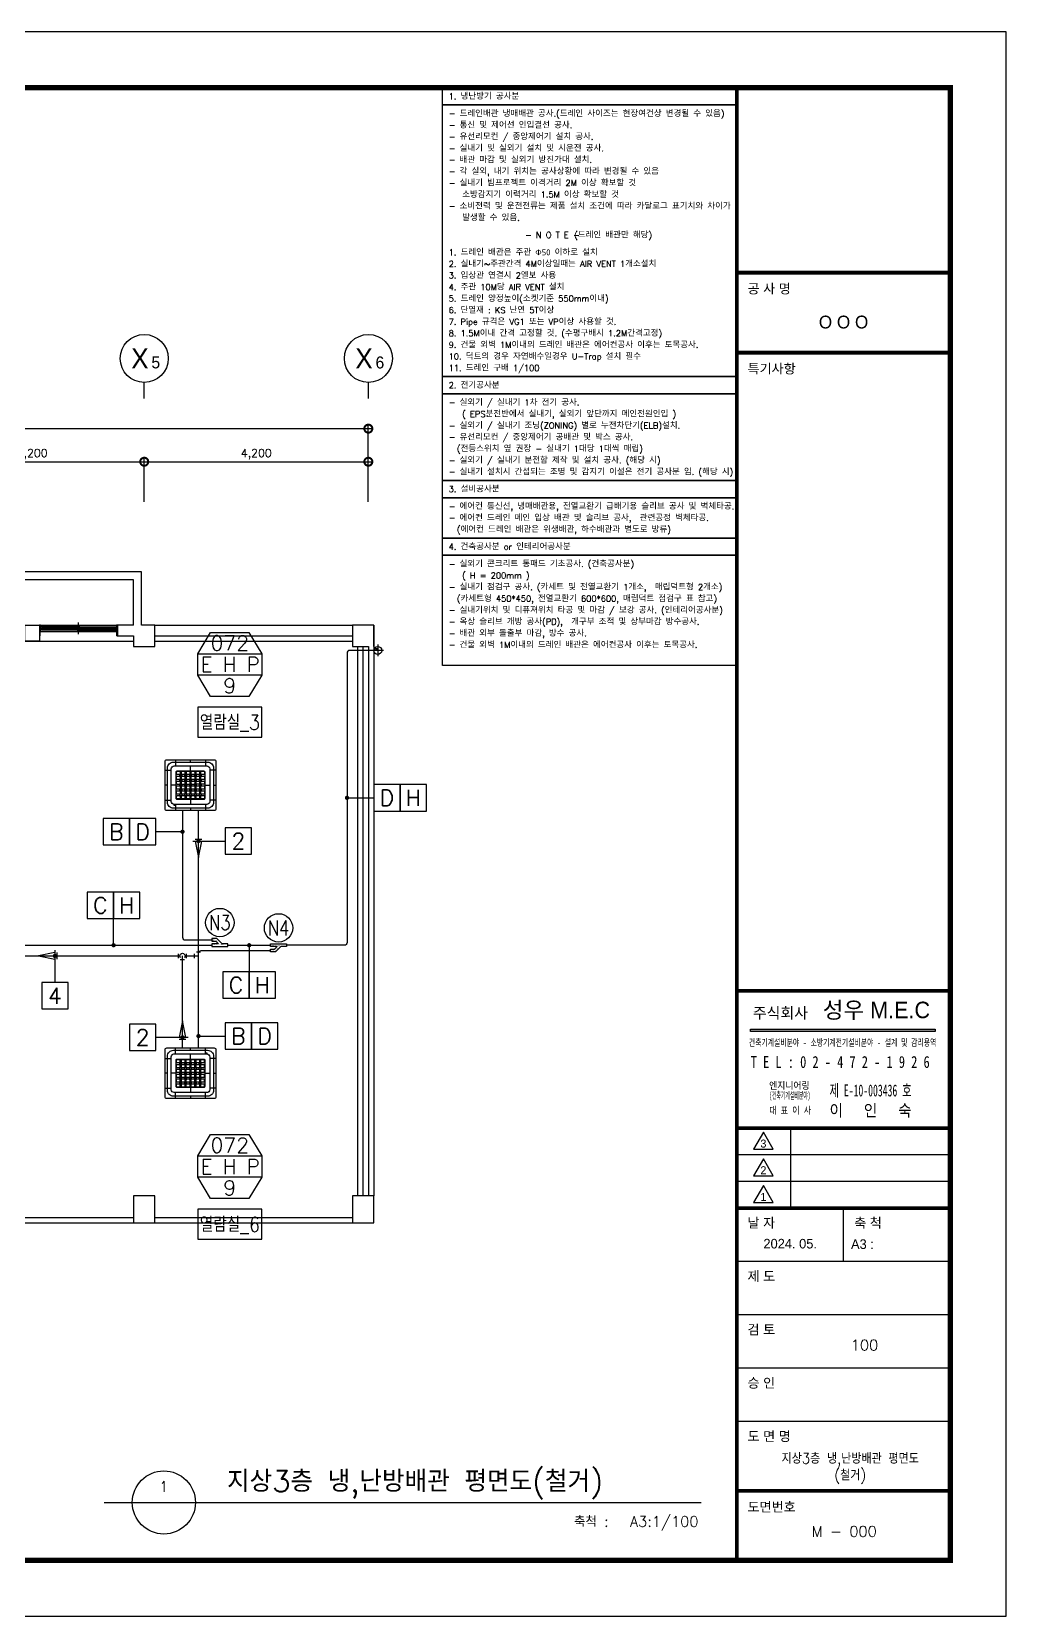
# Model space of a CAD drawing. Header units: millimetres. Extents: x -56261 to 196039, y 9480 to 100001.
# Drawn here: x 177774 to 196039, y 70301 to 100001 of the extents above; entities that cross this region are included whole.
import ezdxf
from ezdxf.enums import TextEntityAlignment as Align

# ---------------------------------------------------------------- set-up
doc = ezdxf.new("R2010")
doc.units = ezdxf.units.MM
for name, color, linetype in [('2', 2, 'Continuous'), ('6', 6, 'Continuous'), ('DVM_DRAIN', 5, 'Continuous'), ('DVM_DRAIN_MARK', 7, 'Continuous'), ('DVM_INDOOR', 7, 'Continuous'), ('DVM_INOUT_MARK', 2, 'Continuous'), ('DVM_INOUT_NAME', 7, 'Continuous'), ('DVM_JOINT', 6, 'Continuous'), ('DVM_LPIT', 3, 'Continuous'), ('DVM_PIPE', 3, 'Continuous'), ('DVM_PIPE_MARK', 2, 'Continuous'), ('DVM_REPORT', 7, 'Continuous'), ('FORM', 4, 'Continuous'), ('PLAN', 9, 'Continuous'), ('PLAN_DIM', 7, 'Continuous'), ('SS-TEXT', 7, 'Continuous')]:
    doc.layers.add(name, color=color, linetype=linetype)
doc.layers.add('DVM_PMAT_MARK', color=6, linetype='Continuous', lineweight=25)
doc.styles.add('DVM_DEFAULT', font='romans.shx', dxfattribs={"bigfont": 'whgtxt.shx'})
doc.styles.add('Gdim', font='')
doc.styles.add('GHS', font='romans.shx', dxfattribs={"width": 0.8, "bigfont": 'ghs.shx'})
doc.styles.add('grc', font='')
doc.styles.add('Gtx', font='')
doc.styles.add('K', font='HYWULM.TTF')
doc.styles.add('plan', font='romans.shx', dxfattribs={"bigfont": 'GHS.SHX'})
doc.styles.add('굴림', font='NGULIM.TTF')
doc.styles.add('명판', font='')
doc.styles.add('삼성전자', font='')
doc.styles.get('Gdim').set_extended_font_data('Dotum')
doc.styles.get('grc').set_extended_font_data('DotumChe')
doc.styles.get('Gtx').set_extended_font_data('Dotum')
doc.styles.get('명판').set_extended_font_data('BatangChe')
doc.styles.get('삼성전자').set_extended_font_data('Gulim')
doc.dimstyles.new('Gdim100', dxfattribs={"dimscale": 100, "dimtxt": 3, "dimasz": 6, "dimexe": 1.5, "dimexo": 2, "dimgap": 1, "dimtad": 1, "dimdec": 0, "dimzin": 0, "dimdsep": 46, "dimlunit": 6, "dimtxsty": 'Gdim', "dimblk1": 'DOTSMALL', "dimblk2": 'DOTSMALL', "dimsah": 1, "dimcen": 1.5, "dimdle": 1.5, "dimclrd": 1, "dimclre": 1, "dimclrt": 256, "dimazin": 0, "dimtfac": 1, "dimtdec": 0, "dimtix": 1, "dimtmove": 2, "dimatfit": 3, "dimldrblk": 'DOTSMALL', "dimfxl": 1.5, "dimtolj": 1, "dimtzin": 0, "dimlwd": -1, "dimlwe": -1, "dimarcsym": 0})

# ---------------------------------------------------------------- blocks, each defined once
blk = doc.blocks.new('PIPE_PIT')
at = {"layer": 'DVM_LPIT', "color": 0}
for p, q in [((110, 0), (-110, 0)), ((0, 110), (0, -110))]:
    blk.add_line(p, q, dxfattribs=at)
blk.add_circle((0, 0), 75, dxfattribs=at)
at = {"layer": 'DVM_LPIT', "color": 0, "style": 'DVM_DEFAULT', "width": 0.8}
for tag, p in [('$P', (-32, 8)), ('$N', (34, -38))]:
    blk.add_attdef(tag, text='', height=28, dxfattribs=at).set_placement(p, align=Align.BOTTOM_CENTER)
blk = doc.blocks.new('A$C4a54c4bc')
at = {"layer": 'SS-TEXT'}
for points in [[(0, 7735), (7877, 7735), (7877, 7274), (0, 7274)], [(0, 7274), (7877, 7274), (7877, 0), (0, 0)], [(0, 0), (7877, 0), (7877, -461), (0, -461)], [(0, -461), (7877, -461), (7877, -2781), (0, -2781)], [(0, -2781), (7877, -2781), (7877, -3242), (0, -3242)], [(0, -3242), (7877, -3242), (7877, -4323), (0, -4323)], [(0, -4323), (7877, -4323), (7877, -4784), (0, -4784)], [(0, -4784), (7877, -4784), (7877, -7735), (0, -7735)]]:
    blk.add_lwpolyline(points, close=True, dxfattribs=at)
at = {"layer": 'SS-TEXT', "style": 'DVM_DEFAULT'}
for s, p in [('1. 냉난방기 공사분', (162, 7504)), ('- 드레인배관 냉매배관 공사.(드레인 사이즈는 현장여건상 변경될 수 있음)', (162, 7043)), ('- 통신 및 제어선 인입결선 공사.', (162, 6733)), ('- 유선리모컨 / 중앙제어기 설치 공사.', (162, 6424)), ('- 실내기 및 실외기 설치 및 시운전 공사.', (162, 6114)), ('- 배관 마감 및 실외기 방진가대 설치.', (162, 5804)), ('- 각 실외, 내기 위치는 공사상황에 따라 변경될 수 있음', (162, 5495)), ('- 실내기 빔프로젝트 이격거리 2M 이상 확보할 것', (162, 5185)), ('   소방감지기 이력거리 1.5M 이상 확보할 것', (162, 4875)), ('- 소비전력 및 운전전류는 제품 설치 조건에 따라 카달로그 표기치와 차이가', (162, 4566)), ('   발생할 수 있음.', (162, 4256)), ('- N O T E -', (2206, 3791)), ('(드레인 배관만 해당)', (3523, 3791)), ('1. 드레인 배관은 주관 Ф50 이하로 설치', (162, 3327)), ('2. 실내기~주관간격 4M이상일때는 AIR VENT 1개소설치', (162, 3018)), ('3. 입상관 연결시 2엘보 사용', (162, 2708)), ('4. 주관 10M당 AIR VENT 설치', (162, 2398)), ('5. 드레인 양정높이(소켓기준 550mm이내)', (162, 2089)), ('6. 단열재 : KS 난연 5T이상', (162, 1779)), ('7. Pipe 규격은 VG1 또는 VP이상 사용할 것.', (162, 1469)), ('8. 1.5M이내 간격 고정할 것. (수평구배시 1.2M간격고정)', (162, 1160)), ('9. 건물 외벽 1M이내의 드레인 배관은 에어컨공사 이후는 토목공사.', (162, 850)), ('10. 덕트의 경우 자연배수일경우 U-Trap 설치 필수', (162, 540)), ('11. 드레인 구배 1/100', (162, 231)), ('2. 전기공사분', (162, -231)), ('- 실외기 / 실내기 1차 전기 공사.', (162, -692)), ('- 실외기 / 실내기 조닝(ZONING) 별로 누전차단기(ELB)설치.', (162, -1311)), ('   ( EPS분전반에서 실내기, 실외기 앞단까지 메인전원인입 )', (162, -1002)), ('- 유선리모컨 / 중앙제어기 공배관 및 박스 공사.', (162, -1621)), ('  (전등스위치 옆 권장 - 실내기 1대당 1대씩 매립)', (162, -1931)), ('- 실외기 / 실내기 분전함 제작 및 설치 공사. (해당 시)', (162, -2240)), ('- 실내기 설치시 간섭되는 조명 및 감지기 이설은 전기 공사분 임. (해당 시)', (162, -2550)), ('3. 설비공사분', (162, -3012)), ('- 에어컨 통신선, 냉매배관용, 전열교환기 급배기용 슬리브 공사 및 벽체타공.', (162, -3473)), ('- 에어컨 드레인 메인 입상 배관 및 슬리브 공사,  관련공정 벽체타공.', (162, -3783)), ('  (에어컨 드레인 배관은 위생배관, 하수배관과 별도로 방류)', (162, -4092)), ('4. 건축공사분 or 인테리어공사분', (162, -4554)), ('- 실외기 콘크리트 통패드 기초공사. (건축공사분)', (162, -5015)), ('   ( H = 200mm )', (162, -5325)), ('- 실내기 점검구 공사. (카세트 및 전열교환기 1개소,  매립덕트형 2개소)', (162, -5634)), ('  (카세트형 450*450, 전열교환기 600*600, 매립덕트 점검구 표 참고)', (162, -5944)), ('- 실내기위치 및 디퓨져위치 타공 및 마감 / 보강 공사. (인테리어공사분)', (162, -6254)), ('- 옥상 슬리브 개방 공사(PD),  개구부 조적 및 상부마감 방수공사.', (162, -6563)), ('- 배관 외부 돌출부 마감, 방수 공사.', (162, -6873)), ('- 건물 외벽 1M이내의 드레인 배관은 에어컨공사 이후는 토목공사.', (162, -7183))]:
    blk.add_text(s, height=162, dxfattribs=at).set_placement(p, align=Align.MIDDLE_LEFT)
blk = doc.blocks.new('_DotSmall')
at = {"color": 0, "linetype": 'ByBlock', "const_width": 0.5}
blk.add_lwpolyline([(-0.0625, 0, 1), (0.0625, 0, 1)], format="xyb", close=True, dxfattribs=at)
blk = doc.blocks.new('*D144')
at = {"layer": 'DEFPOINTS', "color": 0, "transparency": 16777216}
for p in [(184083, 92561), (163083, 91092), (184083, 91092)]:
    blk.add_point(p, dxfattribs=at)
at = {"layer": 'PLAN_DIM', "transparency": 16777216}
for p, q in [((163008, 92561), (184158, 92561)), ((163083, 91192), (163083, 92636)), ((184083, 91192), (184083, 92636))]:
    blk.add_line(p, q, dxfattribs=at)
at = {"layer": 'PLAN_DIM', "transparency": 16777216, "xscale": 300, "yscale": 300, "zscale": 300, "rotation": 180}
blk.add_blockref('_DotSmall', (163083, 92561), dxfattribs=at)
at = {"layer": 'PLAN_DIM', "transparency": 16777216, "xscale": 300, "yscale": 300, "zscale": 300}
blk.add_blockref('_DotSmall', (184083, 92561), dxfattribs=at)
at = {"layer": 'PLAN_DIM', "transparency": 16777216, "insert": (173583, 92701), "char_height": 150, "attachment_point": 5, "style": 'plan'}
blk.add_mtext('\\A1;21,000', dxfattribs=at)
blk = doc.blocks.new('FORM_기계', base_point=(381614, -321275))
blk.add_hatch(color=4).paths.add_polyline_path([(456120, -299264), (456120, -299349), (463052, -299349), (463052, -299264)])
at = {"color": 4}
blk.add_line((456222, -298619), (456222, -298619), dxfattribs=at)
blk.add_lwpolyline([(456120, -299264), (463052, -299264), (463052, -299349), (456120, -299349)], close=True, dxfattribs=at)
at = {"layer": 'FORM'}
for p, q in [((463614, -302975), (455614, -302975)), ((457635, -305975), (457635, -302975)), ((463614, -303975), (455614, -303975)), ((463614, -304975), (455614, -304975)), ((459614, -307975), (459614, -305975)), ((463614, -307975), (455614, -307975)), ((463614, -309975), (455614, -309975)), ((463614, -311975), (455614, -311975)), ((463614, -313975), (455614, -313975))]:
    blk.add_line(p, q, dxfattribs=at)
at = {"layer": 'FORM', "color": 7}
blk.add_lwpolyline([(381614, -321275), (465714, -321275), (465714, -261875), (381614, -261875)], close=True, dxfattribs=at)
at = {"layer": 'FORM', "const_width": 200}
blk.add_lwpolyline([(463614, -319175), (383714, -319175), (383714, -263975), (463614, -263975)], close=True, dxfattribs=at)
at = {"layer": 'FORM', "const_width": 140}
for points in [[(455614, -263975), (455614, -319175)], [(455614, -270907), (463614, -270907)], [(455614, -273907), (463614, -273907)], [(463614, -297828), (455614, -297828)], [(463614, -302975), (455614, -302975)], [(463614, -305975), (455614, -305975)], [(463614, -316575), (455614, -316575)]]:
    blk.add_lwpolyline(points, dxfattribs=at)
at = {"layer": 'FORM'}
for points in [[(456243, -303766), (456977, -303766), (456610, -303130)], [(456243, -304766), (456977, -304766), (456610, -304130)], [(456243, -305766), (456977, -305766), (456610, -305130)]]:
    blk.add_lwpolyline(points, close=True, dxfattribs=at)
at = {"color": 4, "style": 'K'}
for s, height, p in [('성우 M.E.C', 618, (460845, -298538)), ('주식회사', 412, (457248, -298653))]:
    blk.add_text(s, height=height, dxfattribs=at).set_placement(p, align=Align.MIDDLE)
at = {"color": 4, "style": 'grc', "width": 0.7}
blk.add_text('건축기계설비분야 - 소방기계전기설비분야 - 설계 및 감리용역', height=260.93, dxfattribs=at).set_placement((459579, -299758), align=Align.MIDDLE)
at = {"color": 4, "style": '명판'}
for s, height, width, p in [('T E L : 0 2 - 4 7 2 - 1 9 2 6', 447.3, 0.8, (456136, -300495)), ('엔지니어링', 260.9, 0.9, (456827, -301377)), ('(건축기계설비분야)', 260.9, 0.5, (456827, -301750)), ('대 표 이 사', 260.9, 0.825, (456827, -302309))]:
    blk.add_text(s, height=height, dxfattribs=dict(at, width=width)).set_placement(p, align=Align.MIDDLE_LEFT)
for s, width, p in [('제 E-10-003436 호', 0.63, (462164, -301563)), ('이   인   숙', 0.9, (462164, -302309))]:
    blk.add_text(s, height=447.3, dxfattribs=dict(at, width=width)).set_placement(p, align=Align.MIDDLE_RIGHT)
at = {"layer": 'FORM', "style": '굴림'}
for s, p in [('공 사 명', (456014, -271507)), ('특기사항', (456014, -274507)), ('날 자', (456014, -306525)), ('축 척', (460014, -306525)), ('제 도', (456014, -308525)), ('검 토', (456014, -310525)), ('승 인', (456014, -312525)), ('도 면 명', (456014, -314525)), ('도면번호', (456014, -317175))]:
    blk.add_text(s, height=360, dxfattribs=at).set_placement(p, align=Align.MIDDLE_LEFT)
at = {"layer": 'FORM', "color": 4, "style": '굴림'}
blk.add_text('O O O', height=480, dxfattribs=at).set_placement((459614, -272759), align=Align.MIDDLE_CENTER)
at = {"layer": 'FORM', "style": '굴림'}
for s, height, p in [('3', 300, (456610, -303554)), ('2', 300, (456610, -304554)), ('1', 300, (456610, -305554)), ('2024. 05.', 360, (457614, -307307)), ('A3 :', 360, (460322, -307324)), ('A3 :', 360, (460322, -307324))]:
    blk.add_text(s, height=height, dxfattribs=at).set_placement(p, align=Align.MIDDLE_CENTER)
blk = doc.blocks.new('*D150')
at = {"layer": 'DEFPOINTS', "color": 0, "transparency": 16777216}
for p in [(179883, 91941), (175683, 91092), (179883, 91092)]:
    blk.add_point(p, dxfattribs=at)
at = {"layer": 'PLAN_DIM', "transparency": 16777216}
for p, q in [((175608, 91941), (179958, 91941)), ((175683, 91192), (175683, 92016)), ((179883, 91192), (179883, 92016))]:
    blk.add_line(p, q, dxfattribs=at)
at = {"layer": 'PLAN_DIM', "transparency": 16777216, "xscale": 300, "yscale": 300, "zscale": 300, "rotation": 180}
blk.add_blockref('_DotSmall', (175683, 91941), dxfattribs=at)
at = {"layer": 'PLAN_DIM', "transparency": 16777216, "xscale": 300, "yscale": 300, "zscale": 300}
blk.add_blockref('_DotSmall', (179883, 91941), dxfattribs=at)
at = {"layer": 'PLAN_DIM', "transparency": 16777216, "insert": (177783, 92081), "char_height": 150, "attachment_point": 5, "style": 'plan'}
blk.add_mtext('\\A1;4,200', dxfattribs=at)
blk = doc.blocks.new('*D151')
at = {"layer": 'DEFPOINTS', "color": 0, "transparency": 16777216}
for p in [(184083, 91941), (179883, 91092), (184083, 91092)]:
    blk.add_point(p, dxfattribs=at)
at = {"layer": 'PLAN_DIM', "transparency": 16777216}
for p, q in [((179808, 91941), (184158, 91941)), ((179883, 91192), (179883, 92016)), ((184083, 91192), (184083, 92016))]:
    blk.add_line(p, q, dxfattribs=at)
at = {"layer": 'PLAN_DIM', "transparency": 16777216, "xscale": 300, "yscale": 300, "zscale": 300, "rotation": 180}
blk.add_blockref('_DotSmall', (179883, 91941), dxfattribs=at)
at = {"layer": 'PLAN_DIM', "transparency": 16777216, "xscale": 300, "yscale": 300, "zscale": 300}
blk.add_blockref('_DotSmall', (184083, 91941), dxfattribs=at)
at = {"layer": 'PLAN_DIM', "transparency": 16777216, "insert": (181983, 92081), "char_height": 150, "attachment_point": 5, "style": 'plan'}
blk.add_mtext('\\A1;4,200', dxfattribs=at)
blk = doc.blocks.new('ID_C_G4_T')
at = {"layer": 'DVM_INDOOR', "color": 0}
for p, q in [((-280, 475), (-280, 363)), ((0, 431), (0, 475)), ((0, 268), (0, 362)), ((280, 475), (280, 362)), ((-475, 280), (-362, 280)), ((-267, 0), (-363, 0)), ((475, 280), (362, 280)), ((-475, -280), (-362, -280)), ((-431, 0), (-473, 0)), ((0, -267), (0, -362)), ((267, 0), (362, 0)), ((475, -280), (362, -280)), ((431, 0), (475, 0)), ((-280, -362), (-280, -475)), ((0, -431), (0, -475)), ((281, -362), (280, -475))]:
    blk.add_line(p, q, dxfattribs=at)
for points in [[(-445, 475), (445, 475, -0.414214), (475, 445), (475, -445, -0.414214), (445, -475), (-445, -475, -0.414214), (-475, -445), (-475, 445, -0.414214)], [(-321, 431), (321, 431, -0.414214), (431, 321), (431, -321, -0.414214), (321, -431), (-321, -431, -0.414214), (-431, -321), (-431, 321, -0.414214)], [(-304, 363), (304, 362, -0.356312), (362, 308), (362, -310, -0.324549), (309, -362), (-304, -362, -0.384731), (-363, -304), (-363, 304, -0.377296)], [(-267, 249, -0.414214), (-249, 267), (249, 267, -0.414214), (267, 249), (267, -249, -0.414214), (249, -267), (-249, -267, -0.414214), (-267, -249)], [(-259, 247, -0.414214), (-246, 260), (-208, 260, -0.414214), (-195, 247), (-195, 211, -0.414214), (-208, 198), (-246, 198, -0.414214), (-259, 211)], [(-259, 156, -0.414214), (-246, 169), (-208, 169, -0.414214), (-195, 156), (-195, 119, -0.414214), (-208, 107), (-246, 107, -0.414214), (-259, 119)], [(-259, 65, -0.414214), (-246, 78), (-208, 78, -0.414214), (-195, 65), (-195, 28, -0.414214), (-208, 15), (-246, 15, -0.414214), (-259, 28)], [(-197, 194, -0.414214), (-191, 200), (-170, 200, -0.414214), (-165, 194), (-165, 173, -0.414214), (-170, 167), (-191, 167, -0.414214), (-197, 173)], [(-197, 103, -0.414214), (-191, 108), (-170, 108, -0.414214), (-165, 103), (-165, 82, -0.414214), (-170, 76), (-191, 76, -0.414214), (-197, 82)], [(-197, 11, -0.414214), (-191, 17), (-170, 17, -0.414214), (-165, 11), (-165, -10, -0.414214), (-170, -15), (-191, -15, -0.414214), (-197, -10)], [(-168, 247, -0.414214), (-155, 260), (-117, 260, -0.414214), (-104, 247), (-104, 211, -0.414214), (-117, 198), (-155, 198, -0.414214), (-168, 211)], [(-168, 156, -0.414214), (-155, 169), (-117, 169, -0.414214), (-104, 156), (-104, 119, -0.414214), (-117, 107), (-155, 107, -0.414214), (-168, 119)], [(-168, 65, -0.414214), (-155, 78), (-117, 78, -0.414214), (-104, 65), (-104, 28, -0.414214), (-117, 15), (-155, 15, -0.414214), (-168, 28)], [(-106, 194, -0.414214), (-100, 200), (-79, 200, -0.414214), (-73, 194), (-73, 173, -0.414214), (-79, 167), (-100, 167, -0.414214), (-106, 173)], [(-106, 103, -0.414214), (-100, 108), (-79, 108, -0.414214), (-73, 103), (-73, 82, -0.414214), (-79, 76), (-100, 76, -0.414214), (-106, 82)], [(-106, 11, -0.414214), (-100, 17), (-79, 17, -0.414214), (-73, 11), (-73, -10, -0.414214), (-79, -15), (-100, -15, -0.414214), (-106, -10)], [(-77, 248, -0.414214), (-64, 260), (-25, 260, -0.414214), (-13, 248), (-13, 211, -0.414214), (-25, 198), (-64, 198, -0.414214), (-77, 211)], [(-77, 156, -0.414214), (-64, 169), (-25, 169, -0.414214), (-13, 156), (-13, 120, -0.414214), (-25, 107), (-64, 107, -0.414214), (-77, 120)], [(-77, 65, -0.414214), (-64, 78), (-25, 78, -0.414214), (-13, 65), (-13, 28, -0.414214), (-25, 15), (-64, 15, -0.414214), (-77, 28)], [(-15, 194, -0.414214), (-9, 200), (12, 200, -0.414214), (18, 194), (18, 173, -0.414214), (12, 167), (-9, 167, -0.414214), (-15, 173)], [(-15, 103, -0.414214), (-9, 108), (12, 108, -0.414214), (18, 103), (18, 82, -0.414214), (12, 76), (-9, 76, -0.414214), (-15, 82)], [(-15, 11, -0.414214), (-9, 17), (12, 17, -0.414214), (18, 11), (18, -10, -0.414214), (12, -15), (-9, -15, -0.414214), (-15, -10)], [(15, 248, -0.414214), (27, 260), (66, 260, -0.414214), (79, 248), (79, 211, -0.414214), (66, 198), (27, 198, -0.414214), (15, 211)], [(15, 156, -0.414214), (27, 169), (66, 169, -0.414214), (79, 156), (79, 120, -0.414214), (66, 107), (27, 107, -0.414214), (15, 120)], [(15, 65, -0.414214), (27, 78), (66, 78, -0.414214), (79, 65), (79, 28, -0.414214), (66, 15), (27, 15, -0.414214), (15, 28)], [(77, 194, -0.414214), (82, 200), (103, 200, -0.414214), (109, 194), (109, 173, -0.414214), (103, 167), (82, 167, -0.414214), (77, 173)], [(77, 103, -0.414214), (82, 108), (103, 108, -0.414214), (109, 103), (109, 82, -0.414214), (103, 76), (82, 76, -0.414214), (77, 82)], [(77, 11, -0.414214), (82, 17), (103, 17, -0.414214), (109, 11), (109, -10, -0.414214), (103, -15), (82, -15, -0.414214), (77, -10)], [(106, 248, -0.414214), (119, 261), (157, 261, -0.414214), (170, 248), (170, 211, -0.414214), (157, 198), (119, 198, -0.414214), (106, 211)], [(106, 157, -0.414214), (119, 169), (157, 169, -0.414214), (170, 157), (170, 120, -0.414214), (157, 107), (119, 107, -0.414214), (106, 120)], [(106, 65, -0.414214), (119, 78), (157, 78, -0.414214), (170, 65), (170, 28, -0.414214), (157, 16), (119, 16, -0.414214), (106, 28)], [(168, 194, -0.414214), (174, 200), (195, 200, -0.414214), (200, 194), (200, 173, -0.414214), (195, 167), (174, 167, -0.414214), (168, 173)], [(168, 103, -0.414214), (174, 108), (195, 108, -0.414214), (200, 103), (200, 82, -0.414214), (195, 76), (174, 76, -0.414214), (168, 82)], [(168, 11, -0.414214), (174, 17), (195, 17, -0.414214), (200, 11), (200, -10, -0.414214), (195, -15), (174, -15, -0.414214), (168, -10)], [(197, 248, -0.414214), (210, 261), (248, 261, -0.414214), (261, 248), (261, 211, -0.414214), (248, 198), (210, 198, -0.414214), (197, 211)], [(197, 157, -0.414214), (210, 169), (248, 169, -0.414214), (261, 157), (261, 120, -0.414214), (248, 107), (210, 107, -0.414214), (197, 120)], [(197, 65, -0.414214), (210, 78), (248, 78, -0.414214), (261, 65), (261, 28, -0.414214), (248, 16), (210, 16, -0.414214), (197, 28)], [(-259, -26, -0.414214), (-246, -13), (-208, -13, -0.414214), (-195, -26), (-195, -63, -0.414214), (-208, -76), (-246, -76, -0.414214), (-259, -63)], [(-259, -117, -0.414214), (-246, -105), (-208, -105, -0.414214), (-195, -117), (-195, -154, -0.414214), (-208, -167), (-246, -167, -0.414214), (-259, -154)], [(-259, -208, -0.414214), (-246, -196), (-208, -196, -0.414214), (-195, -208), (-195, -245, -0.414214), (-208, -258), (-246, -258, -0.414214), (-259, -245)], [(-197, -80, -0.414214), (-191, -74), (-170, -74, -0.414214), (-165, -80), (-165, -101, -0.414214), (-170, -107), (-191, -107, -0.414214), (-197, -101)], [(-197, -171, -0.414214), (-191, -165), (-170, -165, -0.414214), (-165, -171), (-165, -192, -0.414214), (-170, -198), (-191, -198, -0.414214), (-197, -192)], [(-168, -26, -0.414214), (-155, -13), (-117, -13, -0.414214), (-104, -26), (-104, -63, -0.414214), (-117, -76), (-155, -76, -0.414214), (-168, -63)], [(-168, -117, -0.414214), (-155, -105), (-117, -105, -0.414214), (-104, -117), (-104, -154, -0.414214), (-117, -167), (-155, -167, -0.414214), (-168, -154)], [(-168, -208, -0.414214), (-155, -196), (-117, -196, -0.414214), (-104, -208), (-104, -245, -0.414214), (-117, -258), (-155, -258, -0.414214), (-168, -245)], [(-106, -80, -0.414214), (-100, -74), (-79, -74, -0.414214), (-73, -80), (-73, -101, -0.414214), (-79, -106), (-100, -106, -0.414214), (-106, -101)], [(-106, -171, -0.414214), (-100, -165), (-79, -165, -0.414214), (-73, -171), (-73, -192, -0.414214), (-79, -198), (-100, -198, -0.414214), (-106, -192)], [(-77, -26, -0.414214), (-64, -13), (-25, -13, -0.414214), (-13, -26), (-13, -63, -0.414214), (-25, -76), (-64, -76, -0.414214), (-77, -63)], [(-77, -117, -0.414214), (-64, -105), (-25, -105, -0.414214), (-13, -117), (-13, -154, -0.414214), (-25, -167), (-64, -167, -0.414214), (-77, -154)], [(-77, -208, -0.414214), (-64, -196), (-25, -196, -0.414214), (-13, -208), (-13, -245, -0.414214), (-25, -258), (-64, -258, -0.414214), (-77, -245)], [(-15, -80, -0.414214), (-9, -74), (12, -74, -0.414214), (18, -80), (18, -101, -0.414214), (12, -107), (-9, -107, -0.414214), (-15, -101)], [(-15, -171, -0.414214), (-9, -165), (12, -165, -0.414214), (18, -171), (18, -192, -0.414214), (12, -198), (-9, -198, -0.414214), (-15, -192)], [(15, -26, -0.414214), (27, -13), (66, -13, -0.414214), (79, -26), (79, -63, -0.414214), (66, -76), (27, -76, -0.414214), (15, -63)], [(15, -117, -0.414214), (27, -105), (66, -105, -0.414214), (79, -117), (79, -154, -0.414214), (66, -167), (27, -167, -0.414214), (15, -154)], [(15, -208, -0.414214), (27, -196), (66, -196, -0.414214), (79, -208), (79, -245, -0.414214), (66, -258), (27, -258, -0.414214), (15, -245)], [(77, -80, -0.414214), (82, -74), (103, -74, -0.414214), (109, -80), (109, -101, -0.414214), (103, -107), (82, -107, -0.414214), (77, -101)], [(77, -171, -0.414214), (82, -165), (103, -165, -0.414214), (109, -171), (109, -192, -0.414214), (103, -198), (82, -198, -0.414214), (77, -192)], [(106, -26, -0.414214), (119, -13), (157, -13, -0.414214), (170, -26), (170, -63, -0.414214), (157, -75), (119, -75, -0.414214), (106, -63)], [(106, -117, -0.414214), (119, -104), (157, -104, -0.414214), (170, -117), (170, -154, -0.414214), (157, -167), (119, -167, -0.414214), (106, -154)], [(106, -208, -0.414214), (119, -195), (157, -195, -0.414214), (170, -208), (170, -245, -0.414214), (157, -258), (119, -258, -0.414214), (106, -245)], [(168, -80, -0.414214), (174, -74), (195, -74, -0.414214), (200, -80), (200, -101, -0.414214), (195, -106), (174, -106, -0.414214), (168, -101)], [(168, -171, -0.414214), (174, -165), (195, -165, -0.414214), (200, -171), (200, -192, -0.414214), (195, -198), (174, -198, -0.414214), (168, -192)], [(197, -26, -0.414214), (210, -13), (248, -13, -0.414214), (261, -26), (261, -63, -0.414214), (248, -75), (210, -75, -0.414214), (197, -63)], [(197, -117, -0.414214), (210, -104), (248, -104, -0.414214), (261, -117), (261, -154, -0.414214), (248, -167), (210, -167, -0.414214), (197, -154)], [(197, -208, -0.414214), (210, -195), (248, -195, -0.414214), (261, -208), (261, -245, -0.414214), (248, -258), (210, -258, -0.414214), (197, -245)], [(-308, -366, -0.414214), (-307, -365), (-289, -365, -0.414214), (-288, -366), (-288, -380, -0.414214), (-289, -381), (-307, -381, -0.414214), (-308, -380)]]:
    blk.add_lwpolyline(points, format="xyb", close=True, dxfattribs=at)
at = {"layer": 'DVM_INDOOR', "color": 252}
for points in [[(0, 0), (-15, 0)], [(0, 0), (0, -15)]]:
    blk.add_lwpolyline(points, dxfattribs=at)
blk = doc.blocks.new('INOUT_MARK')
at = {"layer": 'DVM_INOUT_MARK', "color": 0}
for p, q in [((-600, 1560), (600, 1560)), ((600, 1160), (-600, 1160))]:
    blk.add_line(p, q, dxfattribs=at)
blk.add_lwpolyline([(-360, 1960), (360, 1960), (600, 1560), (600, 1160), (360, 760), (-360, 760), (-600, 1160), (-600, 1560), (-360, 1960)], dxfattribs=at)
at = {"layer": 'DVM_INOUT_NAME'}
blk.add_lwpolyline([(-600, 0), (600, 0), (600, 560), (-600, 560)], close=True, dxfattribs=at)
at = {"layer": 'DVM_INOUT_MARK', "color": 0, "style": 'DVM_DEFAULT'}
for tag, p in [('CAP', (0, 1760)), ('NO', (0, 960))]:
    blk.add_attdef(tag, text='', height=280, dxfattribs=at).set_placement(p, align=Align.MIDDLE_CENTER)
for tag, width, p, p2 in [('MNAME', 0.53094, (-549, 1220), (563, 1220)), ('QTY', 0.517418, (710, 1220), (1089, 1220))]:
    blk.add_attdef(tag, text='', height=280, dxfattribs=dict(at, width=width)).set_placement(p, p2, align=Align.FIT)
at = {"layer": 'DVM_INOUT_NAME', "style": 'DVM_DEFAULT', "width": 1.097081}
blk.add_attdef('INAME', text='', height=280, dxfattribs=at).set_placement((-562, 134), (564, 134), align=Align.FIT)
blk = doc.blocks.new('AC_D_T')
at = {"layer": 'DVM_DRAIN', "color": 1}
for p, q in [((-74, 40), (-74, -40)), ((40, 74), (-40, 74)), ((74, 40), (74, -40))]:
    blk.add_line(p, q, dxfattribs=at)
at = {"layer": 'DVM_DRAIN', "color": 2}
blk.add_arc((0, 0), 48.8, 136.3157, 43.6843, dxfattribs=at)
blk = doc.blocks.new('AC_RF')
at = {"layer": 'DVM_JOINT'}
blk.add_lwpolyline([(-150, 25), (-150, -25), (-42, -25), (58, -125), (150, -125), (150, -75), (78, -75), (28, -25), (150, -25), (150, 25), (-150, 25)], dxfattribs=at)
at = {"layer": 'DVM_JOINT', "style": '삼성전자'}
for s, p in [('샤프에어테크시스템(주)', (37, -13)), ('-3610', (107, -100))]:
    blk.add_text(s, height=15, dxfattribs=at).set_placement(p, align=Align.MIDDLE_CENTER)
blk.add_text('02-431', height=15, rotation=315, dxfattribs=at).set_placement((44, -76), align=Align.MIDDLE_CENTER)
blk = doc.blocks.new('PIPE_MARK_LG')
at = {"layer": 'DVM_PIPE_MARK', "color": 0}
for p, q in [((0, 247), (-494, 247)), ((-494, 247), (-494, -247)), ((494, 247), (0, 247)), ((0, 247), (0, -247)), ((0, -247), (0, 247)), ((494, -247), (494, 247)), ((-494, -247), (0, -247)), ((0, -247), (494, -247))]:
    blk.add_line(p, q, dxfattribs=at)
at = {"layer": 'DVM_PIPE_MARK', "color": 0, "style": 'DVM_DEFAULT'}
for tag, p in [('L', (-247, 0)), ('G', (247, 0))]:
    blk.add_attdef(tag, text='', height=300, dxfattribs=at).set_placement(p, align=Align.MIDDLE)
blk = doc.blocks.new('PMAT_MARK')
at = {"layer": 'DVM_PMAT_MARK'}
blk.add_circle((0, 0), 266, dxfattribs=at)
at = {"layer": 'DVM_PMAT_MARK', "style": 'DVM_DEFAULT', "width": 0.8}
blk.add_attdef('$SYM', text='', height=280, dxfattribs=at).set_placement((0, 0), align=Align.MIDDLE)
blk = doc.blocks.new('DRAIN_DIR')
at = {"layer": 'DVM_DRAIN_MARK', "color": 0, "linetype": 'Continuous'}
for p, q in [((-39, -63), (-39, 63)), ((0, -105), (0, 105)), ((308, 0), (0, 63)), ((0, -63), (308, 0))]:
    blk.add_line(p, q, dxfattribs=at)
blk = doc.blocks.new('DRAIN_MARK')
at = {"layer": 'DVM_DRAIN_MARK', "color": 0}
blk.add_lwpolyline([(-247, -247), (247, -247), (247, 247), (-247, 247)], close=True, dxfattribs=at)
at = {"layer": 'DVM_DRAIN_MARK', "color": 0, "ltscale": 0.05, "style": 'DVM_DEFAULT'}
blk.add_attdef('S', text='', height=300, dxfattribs=at).set_placement((0, 0), align=Align.MIDDLE_CENTER)

msp = doc.modelspace()

# ---------------------------------------------------------------- linework, layer by layer
at = {"layer": '6'}
msp.add_line((179132.7, 72435.2), (190320.6, 72435.2), dxfattribs=at)
msp.add_circle((180251, 72435.2), 591.8, dxfattribs=at)
at = {"layer": 'DVM_DRAIN', "color": 1}
for p, q in [((180826.1, 82638.8), (180826.1, 82718.8)), ((180860.1, 82752.8), (180940.1, 82752.8))]:
    msp.add_line(p, q, dxfattribs=at)
at = {"layer": 'DVM_DRAIN', "color": 5}
for points in [[(180648.6, 82678.8), (180900.1, 82678.8), (180900.1, 85403.8)], [(175866.2, 82678.8), (180551.1, 82678.8)]]:
    msp.add_lwpolyline(points, dxfattribs=at)
at = {"layer": 'DVM_DRAIN'}
msp.add_lwpolyline([(180599.8, 80953.8), (180599.8, 82678.8)], dxfattribs=at)
at = {"layer": 'DVM_DRAIN_MARK', "color": 2}
for p, q in [((180900.1, 84830.1), (181400.1, 84830.1)), ((178208.7, 82678.8), (178208.7, 82178.8)), ((180599.8, 81151), (180099.8, 81151))]:
    msp.add_line(p, q, dxfattribs=at)
at = {"layer": 'DVM_DRAIN_MARK', "color": 2, "const_width": 40}
for points in [[(180880.1, 84830.1, -1), (180920.1, 84830.1, -1), (180920.1, 84830.1, -1)], [(178188.7, 82678.8, -1), (178228.7, 82678.8, -1), (178228.7, 82678.8, -1)], [(180579.8, 81151, -1), (180619.8, 81151, -1), (180619.8, 81151, -1)]]:
    msp.add_lwpolyline(points, format="xyb", close=True, dxfattribs=at)
at = {"layer": 'DVM_PIPE'}
for points in [[(184258.4, 88403.8), (183733.4, 88403.8, 0.4142136), (183683.4, 88353.8), (183683.4, 82928.8, -0.4142136), (183633.4, 82878.8), (182550.4, 82878.8)], [(180600.1, 85403.8), (180600.1, 83028.8, 0.4142136), (180650.1, 82978.8), (181150.1, 82978.8)], [(180899.8, 80953.8), (180899.8, 82728.8, -0.4142136), (180949.8, 82778.8), (182250.4, 82778.8)]]:
    msp.add_lwpolyline(points, format="xyb", dxfattribs=at)
for points in [[(177467.8, 82878.8), (181150.1, 82878.8)], [(181450.1, 82878.8), (182250.4, 82878.8)]]:
    msp.add_lwpolyline(points, dxfattribs=at)
at = {"layer": 'DVM_PIPE_MARK', "color": 1}
for p, q in [((183683.4, 85641.3), (184183.4, 85641.3)), ((180600.1, 85005.1), (180100.1, 85005.1)), ((179308.9, 82878.8), (179308.9, 83378.8)), ((181850.3, 82878.8), (181850.3, 82378.8)), ((180899.8, 81176), (181399.8, 81176))]:
    msp.add_line(p, q, dxfattribs=at)
at = {"layer": 'DVM_PIPE_MARK', "color": 1, "const_width": 40}
for points in [[(183663.4, 85641.3, -1), (183703.4, 85641.3, -1), (183703.4, 85641.3, -1)], [(180580.1, 85005.1, -1), (180620.1, 85005.1, -1), (180620.1, 85005.1, -1)], [(179288.9, 82878.8, -1), (179328.9, 82878.8, -1), (179328.9, 82878.8, -1)], [(181830.3, 82878.8, -1), (181870.3, 82878.8, -1), (181870.3, 82878.8, -1)], [(180879.8, 81176, -1), (180919.8, 81176, -1), (180919.8, 81176, -1)]]:
    msp.add_lwpolyline(points, format="xyb", close=True, dxfattribs=at)
at = {"layer": 'PLAN'}
for p, q in [((179833.4, 89878.8), (175733.4, 89878.8)), ((179683.4, 89728.8), (175883.4, 89728.8)), ((179683.4, 88878.8), (179683.4, 89728.8)), ((179833.4, 88878.8), (179833.4, 89878.8)), ((177919, 88878.8), (177919, 88678.8)), ((177919, 88828.8), (179383.4, 88828.8)), ((177938.5, 88878.8), (179363.9, 88878.8)), ((177938.5, 88817.8), (179363.9, 88817.8)), ((177958, 88868.3), (178639, 88868.3)), ((177958, 88859.5), (178639, 88859.5)), ((177958, 88850.7), (178639, 88850.7)), ((177958, 88807.3), (178639, 88807.3)), ((178651.2, 88707.8), (178651.2, 88927.9)), ((178663.4, 88848.6), (179344.4, 88848.6)), ((178663.4, 88839.8), (179344.4, 88839.8)), ((178663.4, 88831), (179344.4, 88831)), ((179683.4, 88878.8), (179383.4, 88878.8)), ((179383.4, 88878.8), (179383.4, 88678.8)), ((179383.4, 88878.8), (179383.4, 88678.8)), ((179383.4, 88678.8), (179383.4, 88878.8)), ((180083.4, 88878.8), (183783.4, 88878.8)), ((184183.4, 88878.8), (184183.4, 78178.8)), ((175883.4, 88578.8), (179683.4, 88578.8)), ((177919, 88678.8), (177933.6, 88678.8)), ((177919, 88678.8), (177933.6, 88678.8)), ((177933.6, 88678.8), (177933.6, 88756.9)), ((177938.5, 88756.9), (179363.9, 88756.9)), ((177958, 88798.5), (178639, 88798.5)), ((177958, 88789.7), (178639, 88789.7)), ((178663.4, 88787.6), (179344.4, 88787.6)), ((178663.4, 88778.8), (179344.4, 88778.8)), ((178663.4, 88770), (179344.4, 88770)), ((179368.8, 88678.8), (179368.8, 88756.9)), ((179368.8, 88678.8), (179683.4, 88678.8)), ((180083.4, 88678.8), (183783.4, 88678.8)), ((180083.4, 88578.8), (183783.4, 88578.8)), ((183883.4, 78178.8), (183883.4, 88478.8)), ((183983.4, 78178.8), (183983.4, 88478.8)), ((184083.4, 88478.8), (184083.4, 78178.8)), ((175883.4, 77778.8), (179683.4, 77778.8)), ((175883.4, 77678.8), (180083.4, 77678.8)), ((180083.4, 77778.8), (183783.4, 77778.8)), ((180083.4, 77678.8), (183783.4, 77678.8))]:
    msp.add_line(p, q, dxfattribs=at)
for points in [[(177647.8, 88878.8), (177919, 88878.8), (177919, 88578.8), (177647.8, 88578.8)], [(177933.6, 88868.3), (177958, 88868.3), (177958, 88850.7), (177933.6, 88850.7)], [(177933.6, 88807.3), (177958, 88807.3), (177958, 88789.7), (177933.6, 88789.7)], [(178639, 88868.3), (178663.4, 88868.3), (178663.4, 88850.7), (178639, 88850.7)], [(178639, 88848.6), (178663.4, 88848.6), (178663.4, 88831), (178639, 88831)], [(178639, 88807.3), (178663.4, 88807.3), (178663.4, 88789.7), (178639, 88789.7)], [(179344.4, 88848.6), (179368.8, 88848.6), (179368.8, 88831), (179344.4, 88831)], [(178639, 88787.6), (178663.4, 88787.6), (178663.4, 88770), (178639, 88770)], [(179344.4, 88787.6), (179368.8, 88787.6), (179368.8, 88770), (179344.4, 88770)]]:
    msp.add_lwpolyline(points, close=True, dxfattribs=at)
for points in [[(177938.5, 88817.8), (177938.5, 88849.7), (177928.8, 88849.7), (177928.8, 88869.2), (177938.5, 88869.2), (177938.5, 88878.8), (177919, 88878.8), (177919, 88817.8), (177938.5, 88817.8)], [(177938.5, 88756.9), (177938.5, 88788.7), (177928.8, 88788.7), (177928.8, 88808.3), (177938.5, 88808.3), (177938.5, 88817.8), (177919, 88817.8), (177919, 88756.9), (177938.5, 88756.9)], [(179363.9, 88878.8), (179363.9, 88849.7), (179373.6, 88849.7), (179373.6, 88830.2), (179363.9, 88830.2), (179363.9, 88817.8), (179383.4, 88817.8), (179383.4, 88878.8), (179363.9, 88878.8)], [(179363.9, 88817.8), (179363.9, 88788.7), (179373.6, 88788.7), (179373.6, 88769.2), (179363.9, 88769.2), (179363.9, 88756.9), (179383.4, 88756.9), (179383.4, 88817.8), (179363.9, 88817.8)], [(179683.4, 88678.8), (179683.4, 88478.8), (180083.4, 88478.8), (180083.4, 88878.8), (179833.4, 88878.8)], [(184183.4, 88478.8), (184183.4, 88878.8), (183783.4, 88878.8), (183783.4, 88478.8), (184083.4, 88478.8)], [(179683.4, 78178.8), (179683.4, 77678.8)], [(180083.4, 77678.8), (180083.4, 78178.8), (179683.4, 78178.8)], [(183783.4, 78178.8), (183783.4, 77678.8)], [(183783.4, 77678.8), (184183.4, 77678.8), (184183.4, 78178.8), (183783.4, 78178.8)]]:
    msp.add_lwpolyline(points, dxfattribs=at)
at = {"layer": 'PLAN_DIM'}
for points in [[(179883.4, 93126.4), (179883.4, 93426.4, -1), (179883.4, 94326.4, -1), (179883.4, 93426.4, 0)], [(184083.4, 93126.4), (184083.4, 93426.4, -1), (184083.4, 94326.4, -1), (184083.4, 93426.4, 0)]]:
    msp.add_lwpolyline(points, format="xyb", dxfattribs=at)

# ---------------------------------------------------------------- block references
at = {"layer": 'DVM_DRAIN', "extrusion": (0, -1.22465e-16, -1), "rotation": 180}
msp.add_blockref('AC_D_T', (-180599.8, 82678.8), dxfattribs=at)
at = {"layer": 'DVM_DRAIN_MARK', "color": 1}
for p, values in [((181647.1, 84830.1), {'S': '2'}), ((178208.7, 81931.8), {'S': '4'}), ((179852.8, 81151), {'S': '2'})]:
    msp.add_blockref('DRAIN_MARK', p, dxfattribs=at).add_auto_attribs(values)
at = {"layer": 'DVM_DRAIN_MARK', "color": 7}
for p, rotation in [((180900.1, 84830.1), 270), ((178208.7, 82678.8), 180), ((180599.8, 81151), 90)]:
    msp.add_blockref('DRAIN_DIR', p, dxfattribs=dict(at, rotation=rotation))
at = {"layer": 'DVM_INDOOR', "color": 4}
msp.add_blockref('ID_C_G4_T', (180750, 85878.8), dxfattribs=at)
at = {"layer": 'DVM_INDOOR', "color": 4, "rotation": 180}
msp.add_blockref('ID_C_G4_T', (180750, 80478.8), dxfattribs=at)
at = {"layer": 'DVM_INOUT_MARK'}
ref = msp.add_blockref('INOUT_MARK', (181486.3, 86781.3), dxfattribs=at)
ref.add_attrib('CAP', '072', dxfattribs={"color": 0, "height": 280, "style": 'DVM_DEFAULT'}).set_placement((181486.3, 88541.3), align=Align.MIDDLE_CENTER)
ref.add_attrib('MNAME', 'E H P', dxfattribs={"color": 0, "height": 280, "style": 'DVM_DEFAULT', "width": 0.967867}).set_placement((180937.5, 88001.4), (182048.9, 88001.4), align=Align.FIT)
ref.add_attrib('NO', '9', dxfattribs={"color": 0, "height": 280, "style": 'DVM_DEFAULT'}).set_placement((181486.3, 87741.3), align=Align.MIDDLE_CENTER)
ref.add_attrib('INAME', '열람실_3', dxfattribs={"layer": 'DVM_INOUT_NAME', "height": 280, "style": 'DVM_DEFAULT', "width": 0.690298}).set_placement((180924.5, 86915.3), (182050.8, 86915.3), align=Align.FIT)
ref = msp.add_blockref('INOUT_MARK', (181486.3, 77370.9), dxfattribs=at)
ref.add_attrib('CAP', '072', dxfattribs={"color": 0, "height": 280, "style": 'DVM_DEFAULT'}).set_placement((181486.3, 79130.9), align=Align.MIDDLE_CENTER)
ref.add_attrib('MNAME', 'E H P', dxfattribs={"color": 0, "height": 280, "style": 'DVM_DEFAULT', "width": 0.967867}).set_placement((180937.5, 78591.1), (182048.9, 78591.1), align=Align.FIT)
ref.add_attrib('NO', '9', dxfattribs={"color": 0, "height": 280, "style": 'DVM_DEFAULT'}).set_placement((181486.3, 78330.9), align=Align.MIDDLE_CENTER)
ref.add_attrib('INAME', '열람실_6', dxfattribs={"layer": 'DVM_INOUT_NAME', "height": 280, "style": 'DVM_DEFAULT', "width": 0.690298}).set_placement((180924.5, 77504.9), (182050.8, 77504.9), align=Align.FIT)
at = {"layer": 'DVM_JOINT', "rotation": 180}
msp.add_blockref('AC_RF', (181300.1, 82878.8), dxfattribs=at)
at = {"layer": 'DVM_JOINT', "extrusion": (0, -1.22465e-16, -1)}
msp.add_blockref('AC_RF', (-182400.4, 82878.8), dxfattribs=at)
at = {"layer": 'DVM_LPIT', "color": 4}
ref = msp.add_blockref('PIPE_PIT', (184258.4, 88403.8), dxfattribs=at)
ref.add_attrib('$P', 'P4', dxfattribs={"color": 4, "height": 28, "style": 'DVM_DEFAULT', "width": 0.8}).set_placement((184226.7, 88412.3), align=Align.BOTTOM_CENTER)
at = {"layer": 'DVM_PIPE_MARK', "color": 2}
ref = msp.add_blockref('PIPE_MARK_LG', (184677.4, 85641.3), dxfattribs=at)
ref.add_attrib('L', 'D', dxfattribs={"color": 4, "height": 300, "style": 'DVM_DEFAULT'}).set_placement((184430.4, 85641.3), align=Align.MIDDLE)
ref.add_attrib('G', 'H', dxfattribs={"color": 3, "height": 300, "style": 'DVM_DEFAULT'}).set_placement((184924.4, 85641.3), align=Align.MIDDLE)
ref = msp.add_blockref('PIPE_MARK_LG', (179606.1, 85005.1), dxfattribs=at)
ref.add_attrib('L', 'B', dxfattribs={"color": 4, "height": 300, "style": 'DVM_DEFAULT'}).set_placement((179359.1, 85005.1), align=Align.MIDDLE)
ref.add_attrib('G', 'D', dxfattribs={"color": 3, "height": 300, "style": 'DVM_DEFAULT'}).set_placement((179853.1, 85005.1), align=Align.MIDDLE)
ref = msp.add_blockref('PIPE_MARK_LG', (179308.9, 83625.8), dxfattribs=at)
ref.add_attrib('L', 'C', dxfattribs={"color": 4, "height": 300, "style": 'DVM_DEFAULT'}).set_placement((179061.9, 83625.8), align=Align.MIDDLE)
ref.add_attrib('G', 'H', dxfattribs={"color": 3, "height": 300, "style": 'DVM_DEFAULT'}).set_placement((179555.9, 83625.8), align=Align.MIDDLE)
ref = msp.add_blockref('PIPE_MARK_LG', (181850.3, 82131.8), dxfattribs=at)
ref.add_attrib('L', 'C', dxfattribs={"color": 4, "height": 300, "style": 'DVM_DEFAULT'}).set_placement((181603.3, 82131.8), align=Align.MIDDLE)
ref.add_attrib('G', 'H', dxfattribs={"color": 3, "height": 300, "style": 'DVM_DEFAULT'}).set_placement((182097.3, 82131.8), align=Align.MIDDLE)
ref = msp.add_blockref('PIPE_MARK_LG', (181893.8, 81176), dxfattribs=at)
ref.add_attrib('L', 'B', dxfattribs={"color": 4, "height": 300, "style": 'DVM_DEFAULT'}).set_placement((181646.8, 81176), align=Align.MIDDLE)
ref.add_attrib('G', 'D', dxfattribs={"color": 3, "height": 300, "style": 'DVM_DEFAULT'}).set_placement((182140.8, 81176), align=Align.MIDDLE)
at = {"layer": 'DVM_PMAT_MARK', "color": 6}
ref = msp.add_blockref('PMAT_MARK', (181300.1, 83303.8), dxfattribs=at)
ref.add_attrib('$SYM', 'N3', dxfattribs={"color": 6, "height": 280, "style": 'DVM_DEFAULT', "width": 0.8}).set_placement((181300.1, 83303.8), align=Align.MIDDLE)
ref = msp.add_blockref('PMAT_MARK', (182400.4, 83203.8), dxfattribs=at)
ref.add_attrib('$SYM', 'N4', dxfattribs={"color": 6, "height": 280, "style": 'DVM_DEFAULT', "width": 0.8}).set_placement((182400.4, 83203.8), align=Align.MIDDLE)
at = {"layer": 'DVM_REPORT', "color": 5, "ltscale": 20, "xscale": 0.7, "yscale": 0.7, "zscale": 0.7}
msp.add_blockref('A$C4a54c4bc', (185474.7, 93536.4), dxfattribs=at)
at = {"layer": 'FORM', "xscale": 0.5, "yscale": 0.5, "zscale": 0.5}
msp.add_blockref('FORM_기계', (153988.9, 70301.1), dxfattribs=at)

# ---------------------------------------------------------------- texts
at = {"layer": '2', "style": 'GHS'}
msp.add_text('1', height=200, dxfattribs=at).set_placement((180251, 72731.1), align=Align.MIDDLE_CENTER)
for s, p in [('축척 :', (187940.3, 72078.1)), ('A3:1/100', (188984.7, 72078.1))]:
    msp.add_text(s, height=200, dxfattribs=at).set_placement(p, align=Align.MIDDLE_LEFT)
at = {"layer": '6', "style": 'GHS'}
msp.add_text('지상3층 냉,난방배관 평면도(철거)', height=400, dxfattribs=at).set_placement((181435, 72832.5), align=Align.MIDDLE_LEFT)
at = {"layer": 'FORM', "color": 2, "style": 'GHS'}
for s, p in [('100', (193381.4, 75384.6)), ('M - 000', (193002.8, 71892.2))]:
    msp.add_text(s, height=200, dxfattribs=at).set_placement(p, align=Align.MIDDLE_CENTER)
at = {"layer": 'FORM', "color": 2, "style": 'GHS', "width": 0.9}
for s, p in [('지상3층 냉,난방배관 평면도', (193113.9, 73261.7)), ('(철거)', (193113.9, 72949.5))]:
    msp.add_text(s, height=200, dxfattribs=at).set_placement(p, align=Align.MIDDLE_CENTER)
at = {"layer": 'PLAN_DIM', "style": 'Gtx'}
for s, height, p in [('X', 375, (179802, 93876.4)), ('5', 225, (180100, 93801.5)), ('X', 375, (184002, 93876.4)), ('6', 225, (184300, 93801.5))]:
    msp.add_text(s, height=height, dxfattribs=at).set_placement(p, align=Align.MIDDLE)

# ---------------------------------------------------------------- dimensions: what is measured, and where the dimension line sits
at = {"layer": 'PLAN_DIM'}
for base, p1, p2, override, picture, middle in [((184083.4, 92561.3), (163083.4, 91092.4), (184083.4, 91092.4), {"dimscale": 50, "dimtxsty": 'plan', "dimclrd": 256, "dimclre": 256}, '*D144', (173583.4, 92700.6)), ((179883.4, 91941.3), (175683.4, 91092.4), (179883.4, 91092.4), {"dimscale": 50, "dimtxsty": 'plan', "dimblk1": 'DotSmall', "dimblk2": 'DotSmall', "dimclrd": 256, "dimclre": 256}, '*D150', (177783.4, 92080.6)), ((184083.4, 91941.3), (179883.4, 91092.4), (184083.4, 91092.4), {"dimscale": 50, "dimtxsty": 'plan', "dimblk1": 'DotSmall', "dimblk2": 'DotSmall', "dimclrd": 256, "dimclre": 256}, '*D151', (181983.4, 92080.6))]:
    dim = msp.add_linear_dim(base=base, p1=p1, p2=p2, angle=180, dimstyle='Gdim100', override=override, dxfattribs=at)
    dim.commit()
    dim.dimension.update_dxf_attribs({"geometry": picture, "text_midpoint": middle})

doc.saveas('drawing.dxf')
